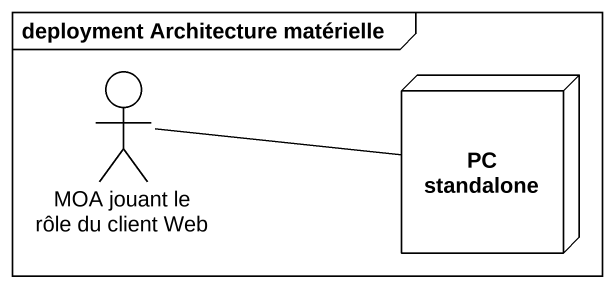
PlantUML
@startuml
mainframe deployment Architecture matérielle
actor "MOA jouant le rôle du client Web" as MOA_jouant_le_rôle_du
node "PC standalone" as PC_standalone
MOA_jouant_le_rôle_du -right- PC_standalone
@enduml
